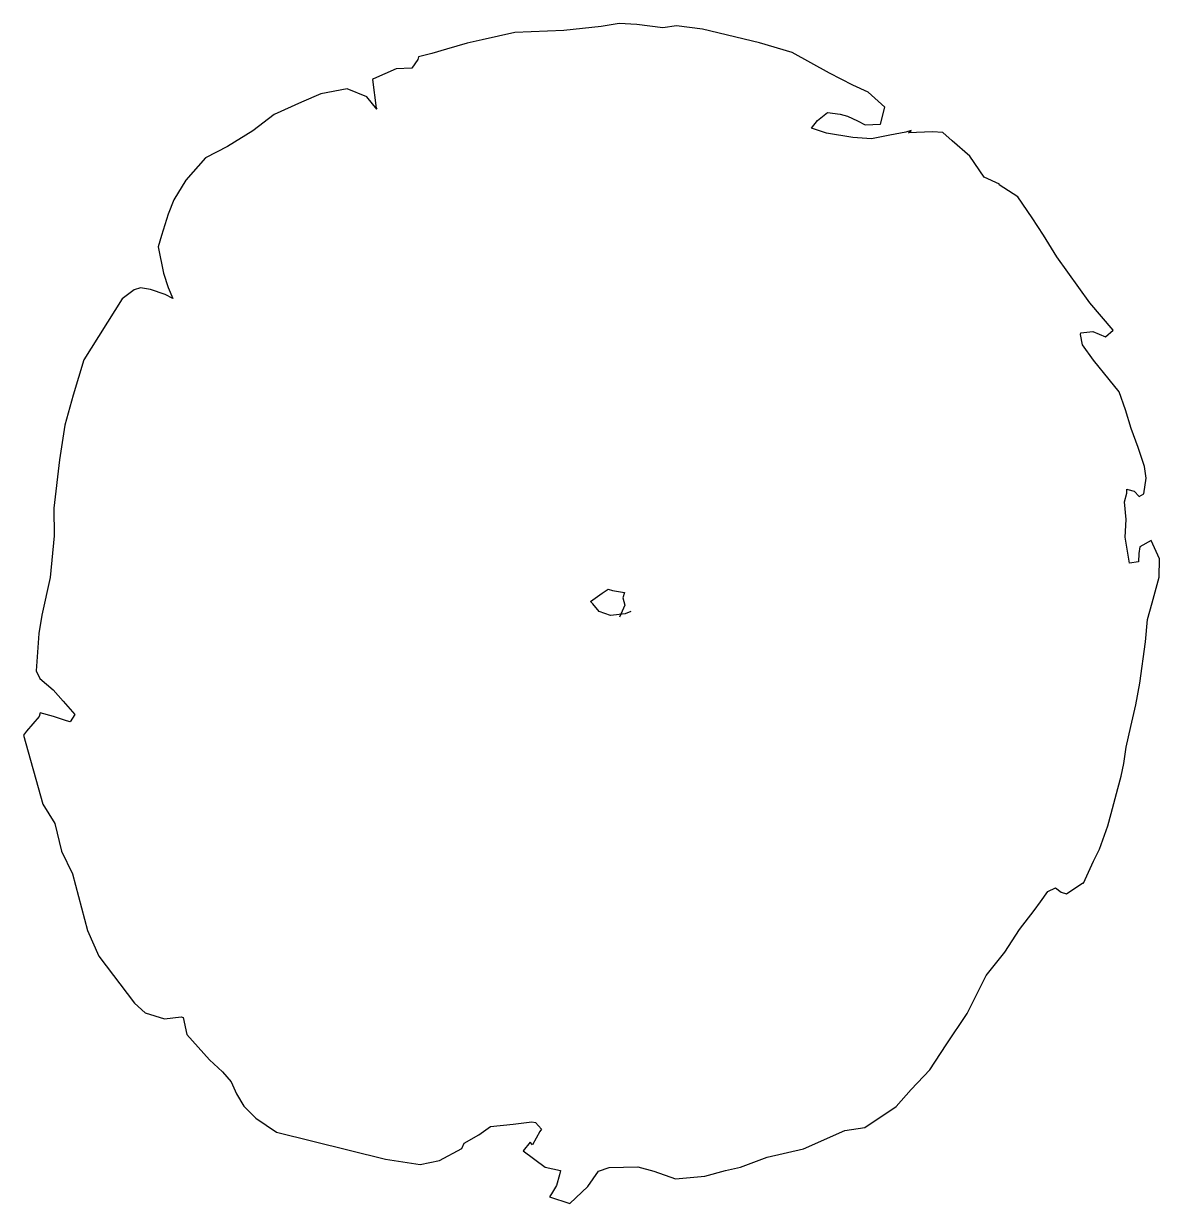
# Model space of a CAD drawing. Extents: x 76.348 to 76.965, y 27.234 to 27.875.
import ezdxf

# ---------------------------------------------------------------- set-up
doc = ezdxf.new("R2010")
doc.units = 0
doc.header["$MEASUREMENT"] = 0
doc.layers.add('ARBOLES', color=100, linetype='CONTINUOUS')

msp = doc.modelspace()

# ---------------------------------------------------------------- linework, layer by layer
at = {"layer": 'ARBOLES'}
msp.add_lwpolyline([(76.83015, 27.81665), (76.82734, 27.81586), (76.81859, 27.8141), (76.80874, 27.81212), (76.79857, 27.81281), (76.78421, 27.81517), (76.77615, 27.81787), (76.77939, 27.82217), (76.78468, 27.82642), (76.79169, 27.82555), (76.79554, 27.8245), (76.80106, 27.82197), (76.80514, 27.81982), (76.8135, 27.82014), (76.81599, 27.82929), (76.80683, 27.83747), (76.79855, 27.84128), (76.78585, 27.84784), (76.76561, 27.85903), (76.74791, 27.86436), (76.71681, 27.87178), (76.7028, 27.87352), (76.69527, 27.87247), (76.68125, 27.87421), (76.67157, 27.87477), (76.66185, 27.87327), (76.64158, 27.87102), (76.61491, 27.86999), (76.59726, 27.866), (76.58899, 27.86411), (76.57778, 27.86094), (76.56985, 27.85844), (76.56267, 27.85677), (76.56228, 27.85533), (76.55891, 27.85055), (76.55055, 27.85024), (76.5382, 27.8448), (76.53759, 27.84445), (76.53957, 27.8289), (76.53992, 27.82829), (76.53449, 27.83494), (76.5238, 27.8394), (76.50957, 27.83654), (76.49906, 27.83216), (76.48427, 27.82531), (76.47258, 27.81659), (76.45884, 27.80791), (76.44684, 27.80185), (76.4363, 27.78972), (76.42978, 27.77907), (76.42659, 27.77114), (76.42296, 27.75971), (76.42126, 27.75344), (76.42412, 27.73921), (76.42662, 27.73129), (76.42916, 27.72542), (76.42916, 27.72542), (76.42509, 27.72756), (76.41703, 27.73027), (76.4116, 27.73123), (76.40818, 27.73009), (76.40166, 27.72514), (76.38076, 27.69201), (76.37503, 27.67287), (76.37058, 27.65649), (76.36753, 27.63766), (76.36457, 27.61155), (76.36463, 27.59653), (76.36259, 27.5738), (76.35805, 27.55331), (76.35639, 27.54341), (76.35501, 27.52309), (76.35698, 27.51893), (76.36412, 27.51285), (76.36969, 27.50668), (76.37596, 27.49928), (76.37333, 27.49534), (76.3714, 27.49586), (76.36431, 27.49831), (76.35708, 27.50027), (76.35656, 27.49834), (76.35656, 27.49834), (76.34973, 27.49037), (76.34811, 27.48822), (76.35861, 27.4507), (76.36505, 27.44015), (76.36874, 27.42518), (76.37467, 27.4127), (76.38288, 27.38201), (76.38889, 27.36796), (76.40835, 27.34248), (76.41418, 27.33728), (76.42465, 27.33391), (76.43376, 27.33506), (76.43472, 27.3348), (76.43683, 27.32543), (76.44915, 27.31173), (76.45616, 27.30516), (76.46089, 27.29974), (76.46379, 27.29326), (76.46765, 27.28652), (76.47418, 27.28009), (76.48553, 27.27234), (76.5447, 27.25781), (76.56354, 27.25476), (76.574, 27.25708), (76.58613, 27.26362), (76.58739, 27.26638), (76.59536, 27.27094), (76.60175, 27.27541), (76.61401, 27.27673), (76.62421, 27.2781), (76.62614, 27.27758), (76.62614, 27.27758), (76.62934, 27.27412), (76.62934, 27.27412), (76.62847, 27.2728), (76.62444, 27.26562), (76.62326, 27.26698), (76.61941, 27.26233), (76.63146, 27.25336), (76.63978, 27.25162), (76.63913, 27.24921), (76.63755, 27.24343), (76.6348, 27.239), (76.63379, 27.23721), (76.64474, 27.23371), (76.6545, 27.24296), (76.66036, 27.2512), (76.6661, 27.25326), (76.68173, 27.25366), (76.69041, 27.25131), (76.70219, 27.24707), (76.71808, 27.24844), (76.72929, 27.2516), (76.73757, 27.25349), (76.75197, 27.25889), (76.77181, 27.26333), (76.79418, 27.27328), (76.80499, 27.275), (76.82206, 27.2864), (76.83024, 27.29556), (76.8404, 27.30625), (76.84928, 27.31988), (76.86065, 27.33697), (76.87088, 27.35747), (76.88107, 27.37022), (76.88908, 27.38253), (76.89704, 27.39279), (76.90041, 27.39756), (76.90452, 27.40317), (76.90868, 27.40514), (76.91166, 27.40278), (76.91455, 27.402), (76.92339, 27.40787), (76.92387, 27.40774), (76.92921, 27.41974), (76.93249, 27.4261), (76.93699, 27.43884), (76.93882, 27.44559), (76.94249, 27.45908), (76.94432, 27.46583), (76.94568, 27.4727), (76.94707, 27.48164), (76.9496, 27.49285), (76.95226, 27.50454), (76.95444, 27.51637), (76.95745, 27.53884), (76.95866, 27.55093), (76.96115, 27.56008), (76.96495, 27.57405), (76.96503, 27.58386), (76.96051, 27.59389), (76.96051, 27.59389), (76.95439, 27.59038), (76.95395, 27.58688), (76.95374, 27.58228), (76.94888, 27.58153), (76.9465, 27.59563), (76.94706, 27.60531), (76.94605, 27.6149), (76.94736, 27.61971), (76.9474, 27.62177), (76.94788, 27.62164), (76.95125, 27.62073), (76.9541, 27.61788), (76.95655, 27.61928), (76.95782, 27.62774), (76.95698, 27.63417), (76.95356, 27.64442), (76.94965, 27.65479), (76.94671, 27.66491), (76.94315, 27.67467), (76.93772, 27.68132), (76.92921, 27.69191), (76.92321, 27.70027), (76.92211, 27.70575), (76.92237, 27.70671), (76.92881, 27.70755), (76.93577, 27.70462), (76.93984, 27.70817), (76.92731, 27.72296), (76.90929, 27.74804), (76.90214, 27.75982), (76.89592, 27.76927), (76.88816, 27.78069), (76.87799, 27.78708), (76.87812, 27.78756), (76.86984, 27.79137), (76.86208, 27.80279), (76.85244, 27.8111), (76.84745, 27.81557), (76.84188, 27.81604), (76.82879, 27.81546)], close=True, dxfattribs=at)
msp.add_lwpolyline([(76.67786, 27.55535), (76.67493, 27.55408), (76.66692, 27.55315), (76.66078, 27.55534), (76.65723, 27.55941), (76.65605, 27.56076), (76.66244, 27.56523), (76.66564, 27.56747), (76.66804, 27.56682), (76.67444, 27.56559), (76.67365, 27.5627), (76.67466, 27.55881), (76.67187, 27.55232)], dxfattribs=at)

doc.saveas('drawing.dxf')
